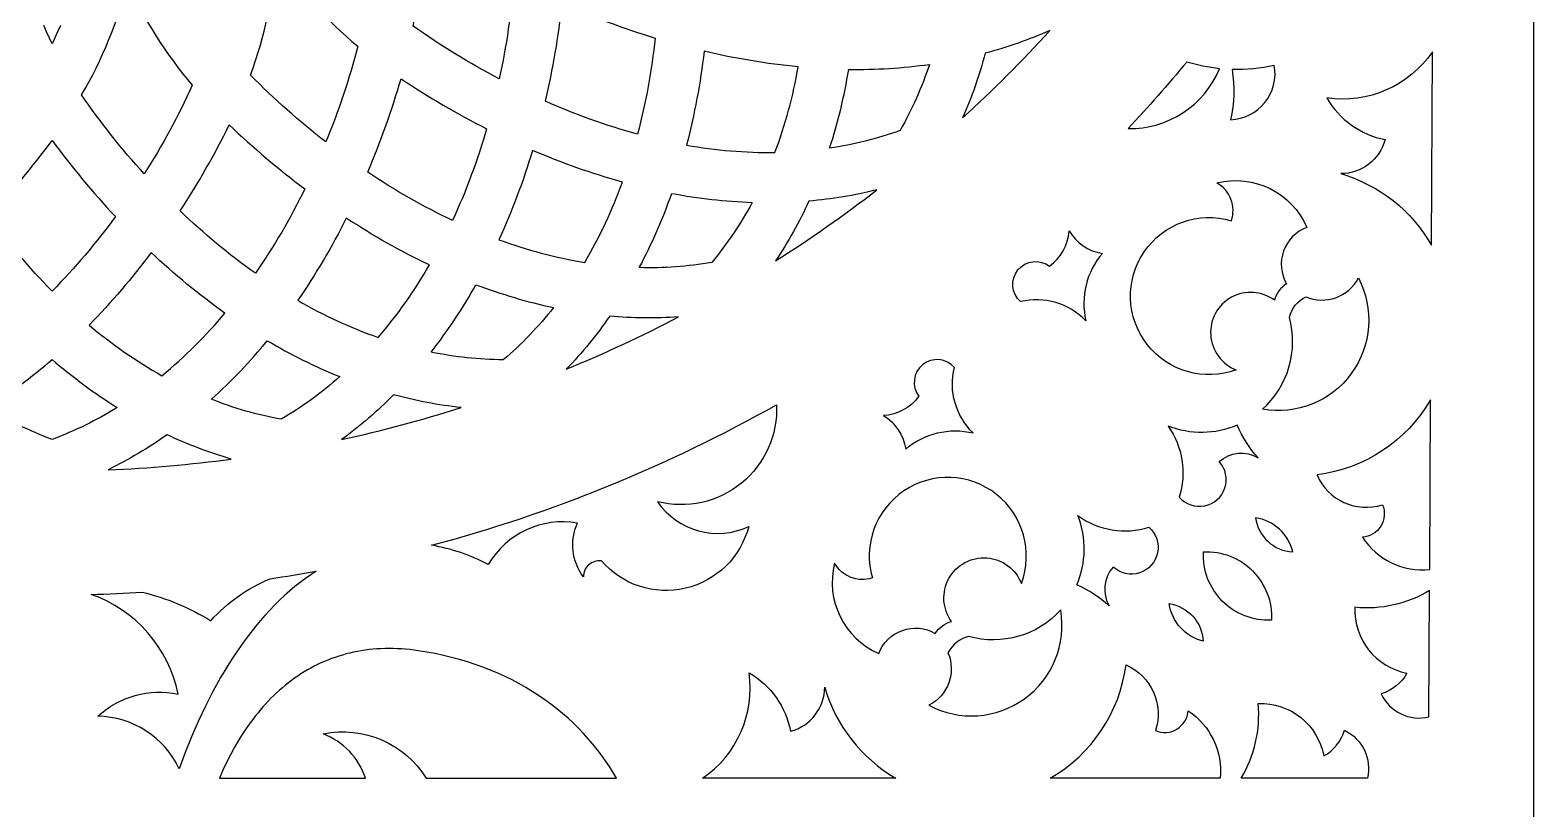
# Model space of a CAD drawing. Extents: x 198 to 1143, y 157 to 1987.
# Drawn here: x 663 to 1142.6, y 533.7 to 782 of the extents above; entities that cross this region are included whole.
import ezdxf

# ---------------------------------------------------------------- set-up
doc = ezdxf.new("R2010")
doc.units = 0
doc.layers.get('0').update_dxf_attribs({"linetype": 'CONTINUOUS'})

msp = doc.modelspace()

# ---------------------------------------------------------------- linework, layer by layer
msp.add_lwpolyline([(197.57, 156.9), (1142.56, 156.9), (1142.56, 1987.4), (197.57, 1987.4)], close=True)
for points in [[(785.23, 783.26, 0.072141), (786.69, 822.04, 0.072141), (817.34, 798.24, -0.034729), (812.62, 766.44, -0.034729)], [(733.32, 767.66, 0.072141), (741.49, 805.59, 0.072141), (767.53, 776.82, -0.034729), (757.37, 746.33, -0.034729)], [(679.48, 761.3, 0.072141), (694.12, 797.24, 0.072141), (714.77, 764.38, -0.034729), (699.46, 736.12, -0.034729)], [(827.41, 759.28, 0.029232), (832.73, 790.41, 0.029232), (862.35, 779.45, -0.037794), (856.74, 748.82, -0.037794)], [(988.25, 781.85, -0.039375), (967.59, 774.63, -0.039375), (960.37, 753.96, 0.022902)], [(877.97, 775.23, -0.034459), (872.37, 745.32, 0.046745), (900.56, 742.97, 0.046745), (907.99, 770.27, -0.034459)], [(1110.22, 775.06, -0.285937), (1076.5, 760.35, 0.214792), (1095.08, 747.05, -0.341603), (1080.95, 736.22, -0.194436), (1109.89, 713.39)], [(924.08, 769.43, 0.037548), (949.83, 771.06, -0.049372), (940.44, 749.93, -0.049372), (918, 744.35, 0.037548)], [(1031.86, 771.8, -0.015058), (1013.13, 750.57, 0.307476), (1042.3, 769.68, -0.048939)], [(1046.31, 769.42, -0.097807), (1045.85, 753.41, 0.456468), (1059.78, 770.71, -0.062294)], [(770.69, 736.71, 0.029232), (781.33, 766.44, 0.029232), (808.6, 750.51, -0.037794), (797.76, 721.31, -0.037794)], [(710.91, 724.33, 0.029232), (726.56, 751.76, 0.029232), (750.64, 731.34, -0.037794), (734.9, 704.47, -0.037794)], [(649.9, 722.52, 0.029232), (670.07, 746.82, 0.029232), (690.24, 722.52, -0.037794), (670.07, 698.8, -0.037794)], [(823.25, 743.64, -0.034459), (812.54, 715.16, 0.046745), (839.9, 707.94, 0.046745), (851.95, 733.54, -0.034459)], [(1059.81, 695.88, 1.143119), (1047.63, 673.69, -1.38556), (1046.08, 721.21, 0.359952), (1041.45, 733.29, -0.367186), (1070.14, 719.08, 0.459704), (1063.64, 701.08, 0.17978)], [(867.65, 729.92, 0.037548), (893.3, 727.05, -0.049372), (880.38, 707.88, -0.049372), (857.31, 706.27, 0.037548)], [(933.01, 731.01, -0.039375), (911.4, 727.48, -0.039375), (900.7, 708.39, 0.022902)], [(763.88, 722.03, -0.034459), (748.39, 695.84, 0.046745), (774.07, 683.99, 0.046745), (790.39, 707.1, -0.034459)], [(1004.96, 710.8, 0.240526), (999.7, 689.32, 0.26688), (978.88, 695.42, -0.972477), (988.11, 706.68, 0.223302), (994.34, 717.97, 0.224165)], [(701.66, 711.06, -0.034459), (681.85, 687.96, 0.046745), (705.09, 671.82, 0.046745), (725.17, 691.75, -0.034459)], [(805.22, 700.81, 0.037548), (829.98, 693.53, -0.049372), (813.93, 676.89, -0.049372), (790.94, 679.32, 0.037548)], [(1069.81, 696.98, 0.39324), (1086.58, 702.97, -0.6236), (1055.98, 661.11, 0.284837), (1064.57, 690.44, -0.217052)], [(869.77, 690.53, -0.039375), (847.89, 690.81, -0.039375), (834.03, 673.86, 0.022902)], [(738.69, 682.98, 0.037548), (761.8, 671.51, -0.049372), (743.11, 657.92, -0.049372), (720.88, 664.3, 0.037548)], [(670.07, 676.97, 0.037548), (690.84, 661.67, -0.049372), (670.07, 651.53, -0.049372), (649.29, 661.67, 0.037548)], [(942.25, 648.42, -0.240526), (963.75, 653.56, -0.26688), (957.77, 674.41, 0.972477), (946.45, 665.25, -0.223302), (935.14, 659.08, -0.224165)], [(800.47, 661.65, -0.039375), (778.97, 665.73, -0.039375), (762.38, 651.44, 0.022902)], [(892.19, 623.76, -0.605586), (845.21, 612.8, 0.447872), (839.48, 607.74, -0.275046), (837.59, 624.86, 0.312108), (809.13, 611.59, 0.082062), (791.07, 617.76, 0.0634), (901.06, 662.58, -0.502478), (863.11, 631.64, 0.3671)], [(1073.4, 640.19, 0.386683), (1094.26, 630.68, -0.516987), (1087.87, 620.33, 0.280356), (1109.35, 610.02), (1109.63, 664.15, -0.232672)], [(727.21, 645.24, -0.039375), (706.74, 652.99, -0.039375), (687.92, 641.8, 0.022902)], [(1025.89, 655.77, -0.23453), (1029.47, 633.09, 1.011299), (1042.22, 644.43, -0.328897), (1054.62, 645.64, -0.084725), (1047.98, 656.03, -0.197978)], [(956.88, 593.49, -1.143119), (979.13, 605.55, 1.38556), (931.62, 607.35, -0.359952), (919.56, 612.05, 0.367186), (933.63, 583.28, -0.459704), (951.66, 589.69, -0.17978)], [(997.16, 627.2, 0.23453), (1019.82, 623.49, -1.011299), (1008.42, 610.81, 0.328897), (1007.14, 598.41, 0.084725), (996.79, 605.11, 0.197978)], [(1065.69, 615.64, 0.302776), (1053.78, 626.55, 0.359668)], [(1058.88, 593.88, -0.443184), (1037.18, 615.69, -0.443184)], [(710.59, 546.52, 0.285715), (684.62, 563.26, -0.241916), (710.25, 570.3, 0.264399), (682.53, 602.09, 0.008653), (698.79, 602.81, -0.078701), (720.64, 593.73, -0.111195), (739.62, 607.1, 0.007874), (754.23, 609.52), (752.52, 608.39), (750.83, 607.2), (749.15, 605.94), (747.48, 604.61), (745.84, 603.23), (744.21, 601.78), (742.61, 600.27), (741.02, 598.69), (739.46, 597.06), (737.91, 595.38), (736.39, 593.63), (734.89, 591.83), (733.42, 589.98), (731.97, 588.07), (730.54, 586.11), (729.14, 584.1), (727.77, 582.05), (726.42, 579.94), (725.1, 577.8), (723.81, 575.6), (721.32, 571.1), (718.93, 566.43), (716.67, 561.63), (714.52, 556.7), (712.5, 551.66)], [(1109.31, 603.33, -0.162216), (1085.46, 598, 0.371386), (1102.07, 576.98, -0.191002), (1093.86, 570.41, 0.352845), (1109.1, 563.04)], [(955.73, 583.49, -0.39324), (949.65, 566.76, 0.6236), (991.67, 597.14, -0.284837), (962.3, 588.7, 0.217052)], [(1037.09, 587.18, -0.302776), (1026.24, 599.15, -0.359668)], [(850.04, 543.5), (848.92, 545.37), (847.75, 547.22), (846.52, 549.05), (845.23, 550.85), (843.89, 552.63), (842.48, 554.38), (841.02, 556.1), (839.49, 557.78), (837.91, 559.43), (836.27, 561.05), (834.57, 562.63), (832.81, 564.16), (831, 565.66), (829.12, 567.11), (827.19, 568.52), (825.21, 569.89), (823.17, 571.2), (821.07, 572.46), (818.93, 573.68), (816.73, 574.84), (814.48, 575.94), (812.18, 576.99), (809.83, 577.98), (807.44, 578.91), (805, 579.79), (802.52, 580.6), (799.99, 581.35), (797.43, 582.04), (794.83, 582.67), (792.2, 583.23), (789.53, 583.73), (786.83, 584.16), (785.47, 584.35), (784.13, 584.51), (782.79, 584.64), (781.46, 584.73), (780.14, 584.8), (778.82, 584.85), (777.52, 584.86), (776.22, 584.84), (774.93, 584.8), (773.66, 584.72), (772.39, 584.62), (771.13, 584.49), (769.88, 584.33), (768.65, 584.14), (767.42, 583.92), (766.2, 583.68), (765, 583.41), (763.81, 583.11), (762.63, 582.78), (761.46, 582.42), (760.3, 582.04), (759.15, 581.63), (758.02, 581.19), (756.9, 580.73), (755.79, 580.24), (754.69, 579.72), (753.61, 579.18), (752.54, 578.61), (751.48, 578.01), (750.44, 577.39), (749.41, 576.75), (748.39, 576.08), (747.39, 575.39), (746.4, 574.67), (745.42, 573.92), (744.46, 573.16), (743.51, 572.37), (742.58, 571.56), (741.66, 570.72), (740.75, 569.86), (739.86, 568.98), (738.99, 568.08), (738.13, 567.16), (737.28, 566.22), (736.45, 565.25), (735.63, 564.27), (734.82, 563.26), (734.04, 562.24), (733.26, 561.2), (732.5, 560.14), (731.03, 557.96), (729.61, 555.71), (728.25, 553.39), (726.95, 551.01), (725.71, 548.56), (724.53, 546.06), (723.4, 543.5), (769.99, 543.5, 0.226587), (756.51, 557.66, -0.313907), (789.38, 543.5)], [(877.44, 543.5, 0.285937), (892.32, 577.14, -0.214792), (905.52, 558.49, 0.341603), (916.43, 572.57, 0.194436), (939.11, 543.5)], [(1012.49, 579.6, -0.386683), (1021.89, 558.7, 0.516987), (1032.28, 565.03, -0.280356), (1042.48, 543.5), (988.35, 543.5, 0.232672)], [(1049.17, 543.5, 0.162216), (1054.62, 567.32, -0.371386), (1075.56, 550.61, 0.191002), (1082.17, 558.78, -0.352845), (1089.46, 543.5)]]:
    msp.add_lwpolyline(points, format="xyb", close=True)
msp.add_lwpolyline([(672.73, 783.47), (671.81, 781.37), (670.07, 777.63), (668.32, 781.37), (667.4, 783.47)])

doc.saveas('drawing.dxf')
